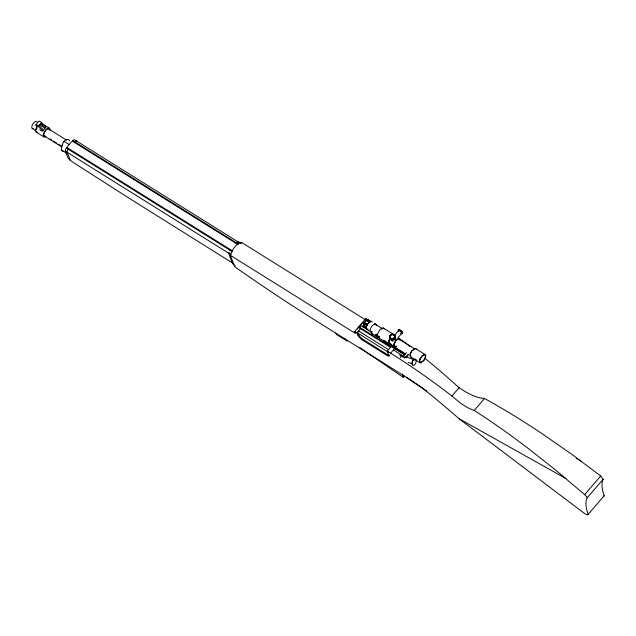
<?xml version="1.0" encoding="UTF-8"?>
<svg xmlns="http://www.w3.org/2000/svg" width="636" height="636" viewBox="0 0 636 636"><rect width="100%" height="100%" fill="white"/><g stroke="black" fill="none" stroke-linecap="round" stroke-linejoin="round"><path stroke-width="0.95" d="M228.555 252.699C234.62 257.652 228.348 251.419 228.626 253.168L65.381 151.209A2.544 1.153 -58 0 1 66.478 148.085L67.09 147.306A12.402 5.629 -58 0 1 72.258 141.287L72.846 140.675A2.639 1.2 -58 0 1 75.016 140.079M366.853 319.86L368.936 321.156L368.244 321.593L366.153 320.29L366.129 320.751L366.853 319.86L368.021 319.709L370.502 321.299L370.104 321.005L369.794 321.562M363.856 324.924L364.571 322.778L367.059 324.328M366.153 320.29L364.197 322.635L366.559 324.042L366.161 324.845L363.728 323.589L363.283 325.362L365.827 326.944L365.414 327.373L365.366 326.666M389.471 340.538L389.399 340.745A4.134 1.876 -58 0 0 389.264 341.596M410.554 353.703L410.49 353.918A4.134 1.876 -58 0 0 410.625 355.985M364.515 326.92L364.722 326.371M364.078 323.541L364.197 322.635M363.728 323.589L365.811 324.885L366.559 324.042M366.94 325.592L368.657 322.929L370.669 321.673M389.725 338.694L388.747 341.055A5.183 2.353 -58 0 0 390.091 344.076L390.886 343.83M389.876 338.75L388.97 340.952A4.834 2.194 -58 0 0 390.218 343.774M389.709 339.815L390.178 338.861M410.8 352.988L411.85 351.128M363.697 325.044L363.331 326.069L366.575 328.232L363.959 326.88L364.269 326.332M367.703 320.258L368.021 319.709M366.042 328.184L366.352 327.635M345.189 338.718L344.577 338.583M412.255 350.643L414.529 349.069M35.862 124.823L39.027 121.142A2.019 0.572 40.7 0 1 41.507 122.7L45.824 127.152L42.668 130.825L38.351 126.373A2.019 0.572 40.7 0 0 35.862 124.823L37.174 128.154M38.351 126.373L41.507 122.7M234.445 265.347A2.838 0.811 40.7 0 1 232.331 262.883L131 199.41L73.752 162.776A12.943 3.689 40.7 0 1 70.493 160.415L70.032 160.041A12.943 3.689 40.7 0 1 68.227 158.475L65.381 151.209M365.787 320.003L241.418 242.324A11.48 5.207 -58 0 0 230.28 255.282L355.484 333.487L354.737 331.579L365.875 318.628L368.045 319.98M390.52 347.391L359.117 327.779A2.123 0.604 40.7 0 0 359.237 327.055L360.564 325.513L371.774 332.517M359.117 327.779L360.445 326.236M391.267 346.469L387.276 351.104L389.001 355.5A3.069 0.875 40.7 0 1 387.276 355.588L362.13 339.878A6.209 1.773 40.7 0 1 357.647 334.838L356.899 332.93L360.556 328.677M362.377 326.57L363.347 325.433M357.647 334.838L358.243 334.146A6.209 1.773 40.7 0 0 362.727 339.187L387.88 354.888A3.069 0.875 40.7 0 0 389.59 355.381M362.13 339.878L362.727 339.187M384.088 341.977L383.754 342.367A4.945 2.242 -58 0 0 383.651 340.872L384.088 341.977L404.591 354.793A5.199 1.479 40.7 0 0 402.421 353.155L386.195 343.019A2.981 0.851 40.7 0 1 383.357 340.125M386.195 343.019L386.863 342.248L403.089 352.384A5.199 1.479 40.7 0 1 405.259 354.021L392.762 346.215M394.089 335.776L398.518 330.633M398.001 337.708L401.793 333.296M387.276 355.588L387.88 354.888M387.276 351.104L390.607 353.187L394.924 348.162L390.814 345.587M395.258 347.773L396.49 346.342M402.421 353.155L403.089 352.384M393.39 349.943L403.391 356.192L406.491 352.583M405.045 357.877L408.225 354.188M408.455 354.769L406.054 357.551L405.832 356.971M359.809 347.63L403.335 377.394L404.663 375.852M451.926 396.037L459.057 387.745C466.768 392.738 475.124 397.818 484.505 398.486L474.233 410.419C465.655 407.779 458.667 401.721 451.926 396.037A228.483 66.931 37.9 0 0 390.607 353.187M474.233 410.419A304.533 83.435 42.7 0 1 528.508 448.642L556.484 470.767L584.667 494.633L600.71 475.982L571.072 453.802L541.649 433.37A304.429 89.247 39.1 0 0 484.505 398.478M230.28 255.282L234.779 266.77A676.06 192.501 40.7 0 0 319.113 322.722L399.734 373.141L421.962 387.865L427.32 392.015A339.33 89.453 44.8 0 1 459.168 418.774L584.198 513.22A4.969 1.415 40.7 0 0 588.157 514.373A109.527 31.013 41.1 0 1 587.147 497.869L603.19 479.21A6.026 0.7 57.2 0 1 602.634 478.63L600.71 475.982M588.157 514.373L604.2 495.722A109.527 31.156 40.8 0 1 603.19 479.21M235.67 243.127L236.417 242.578M396.657 346.087L395.107 346.827A4.834 2.194 -58 0 1 393.859 344.004L396.228 339.815L398.613 338.328A4.834 2.194 -58 0 1 400.02 340.157M237.315 242.03L238.19 241.608C246.53 246.999 235.296 239.923 238.262 242.038L75.612 140.445M367.171 320.425L366.121 320.926A3.26 1.479 -58 0 0 365.04 322.062M368.228 329.146L367.521 329.369A4.627 2.099 -58 0 1 366.32 326.666L367.846 323.549L370.868 321.228A4.627 2.099 -58 0 1 372.163 322.19M372.235 331.65L371.527 331.873A4.627 2.099 -58 0 1 370.327 329.17L371.853 326.053L374.882 323.732A4.627 2.099 -58 0 1 376.234 325.481M381.608 329.074L382.212 328.884M379.66 336.818L378.865 337.064A5.183 2.353 -58 0 1 377.522 334.043L380.066 329.551L382.618 327.953A5.183 2.353 -58 0 1 384.065 329.035M405.832 356.82L413.957 359.674M408.225 362.401L412.732 363.991M584.667 494.633L586.869 496.923A6.622 3.411 28.1 0 1 587.147 497.869M459.168 418.774L565.873 478.542M576.645 458.532L580.946 461.013M383.285 328.017L394.511 335.029M415.435 348.496L424.975 354.459M398.414 338.153L401.745 340.228A228.396 63.369 42.9 0 1 409.95 346.461M374.525 323.772L381.95 328.407M398.891 338.988L414.275 348.6M366.718 320.385L368.8 321.689M72.846 140.675L237.856 243.739M72.432 141.168L238.174 244.685M42.556 123.972L49.409 128.249M363.895 325.481L366.384 327.039M48.869 129.076L66.478 140.071M39.146 124.394L45.037 128.067L40.72 123.615M390.663 344.315L392.261 345.308M410.681 356.891L420.221 362.854M371.281 331.865L371.949 333.558L383.961 341.063M66.104 152.926L61.652 150.152A8.769 3.983 -58 0 1 63.982 141.311L69.173 144.555M385.877 342.51L388.35 344.052M359.237 327.055L390.933 346.851M39.694 129.728L42.222 131.31M399.615 354.928L404.464 357.957M66.955 147.528L232.697 251.053M66.478 148.085L231.933 251.435M388.572 349.657L358.609 330.943A1.781 0.811 -58 0 0 357.845 333.129L358.823 335.625M49.95 138.934L51.611 139.968M53.265 141.001L56.572 143.068M58.226 144.102L60.714 145.652M32.245 128.44L35.99 130.778M44.353 136.001L61.954 146.996M36.196 132.065L43.812 136.827M357.845 333.129L388.636 352.36M354.737 331.579L356.899 332.93M406.301 376.973L426.796 390.989M363.959 326.88L363.331 326.069M39.138 125.451L43.455 129.911M365.875 318.628L366.376 319.892M335.864 333.137L336.675 334.568L346.533 340.721A1.725 0.493 40.7 0 0 347.542 340.896M228.443 252.945L232.331 262.883M70.262 160.224L67.17 152.322A2.544 1.153 -58 0 1 68.259 149.206M415.984 359.65L416.175 360.183M402.691 373.92L403.335 377.394M365.787 326.348L365.827 326.944M235.121 265.808A2.838 0.811 40.7 0 1 234.787 265.594M74.635 141.788A2.639 1.2 -58 0 1 76.797 141.192M62.4 145.7A4.134 1.876 -58 0 1 62.63 144.793M49.179 129.49A4.134 1.876 -58 0 0 46.444 129.816L45.752 130.531A4.134 1.876 -58 0 0 43.908 134.967L44.043 135.587A4.134 1.876 -58 0 0 45.402 136.112M398.438 331.197A2.608 0.747 40.7 0 1 399.209 330.41A2.608 0.747 40.7 0 1 402.031 332.994A2.608 0.747 40.7 0 1 400.775 333.336M398.613 331.102A2.123 0.604 40.7 0 1 399.408 330.72A2.123 0.604 40.7 0 1 401.562 332.604A2.123 0.604 40.7 0 1 401.149 333.32M398.78 330.322A2.123 0.604 40.7 0 1 401.07 331.428A2.123 0.604 40.7 0 1 401.721 333.105M398.971 330.585A2.608 0.747 40.7 0 1 399.583 329.726A2.608 0.747 40.7 0 1 402.397 332.111A2.608 0.747 40.7 0 1 401.785 332.97M399.146 330.489A2.123 0.604 40.7 0 1 400.489 330.434A2.123 0.604 40.7 0 1 402.326 332.676M604.2 495.722A4.969 1.415 40.7 0 1 603.365 496.207M425.723 358.974A228.396 63.369 42.9 0 1 459.057 387.745M357.36 329.035A11.48 5.207 -58 0 1 358.227 327.58L362.417 322.706A11.48 5.207 -58 0 1 363.53 321.864M363.991 324.702A1.852 0.843 -58 0 1 364.15 324.551M229.628 250.481A11.202 5.08 -58 0 1 230.2 249.495M37.071 121.929A4.134 1.876 -58 0 0 34.336 122.255L33.644 122.971A4.134 1.876 -58 0 0 31.8 127.399L31.935 128.027A4.134 1.876 -58 0 0 33.295 128.552M36.339 129.418A4.134 1.876 -58 0 1 36.57 128.52M37.5 132.201A5.12 2.321 -58 0 1 35.815 131.557L35.648 130.785A5.12 2.321 -58 0 1 37.142 126.357M49.902 130.515A5.12 2.321 -58 0 0 49.958 129.537L49.791 128.766A5.12 2.321 -58 0 0 46.404 129.164L45.546 130.054A5.12 2.321 -58 0 0 43.264 135.54L43.431 136.311A5.12 2.321 -58 0 0 45.943 136.573M399.511 339.799A4.134 1.876 -58 0 0 398.359 338.94L396.323 340.212L394.288 343.798A4.134 1.876 -58 0 0 395.361 346.215M394.805 335.673A4.834 2.194 -58 0 1 395.067 336.277A2.878 2.425 -21.4 0 1 391.108 339.115A2.878 2.425 -21.4 0 1 390.743 334.878A2.878 2.425 -21.4 0 1 395.139 336.293M393.716 335.275A4.834 2.194 -58 0 1 394.344 335.331M416.167 349.442A4.842 2.194 -58 0 0 414.807 348.441L411.643 350.865L410.053 354.125A4.842 2.194 -58 0 0 411.301 356.947M393.843 334.965A5.183 2.353 -58 0 1 395.354 336.929M367.163 328.884A4.134 1.876 -58 0 1 366.622 326.522M389.542 342.82A4.134 1.876 -58 0 1 389.312 342.295M360.564 325.513A2.123 0.604 40.7 0 1 360.747 325.918M371.949 333.558A4.945 2.242 -58 0 1 372.052 335.053M378.325 336.158A2.337 0.668 40.7 0 1 376.401 334.21M395.441 338.01A2.441 2.059 -21.4 0 1 395.536 339.091M395.338 339.632A2.441 2.059 -21.4 0 1 394.996 340.125M393.97 340.84A2.441 2.059 -21.4 0 1 390.798 339.33M394.741 337.183A2.441 2.059 -21.4 0 1 395.163 337.549M394.654 336.205A2.441 2.059 -21.4 0 1 391.227 338.598A2.441 2.059 -21.4 0 1 390.925 335.005A2.441 2.059 -21.4 0 1 394.654 336.205A2.441 2.059 -21.4 0 1 393.43 339.465A2.441 2.059 -21.4 0 1 390.258 337.955M394.535 335.967A2.441 2.059 -21.4 0 1 393.636 339.115A2.441 2.059 -21.4 0 1 390.297 338.265M390.138 337.39A2.6 2.194 -21.4 0 0 393.159 339.696A2.6 2.194 -21.4 0 0 394.749 336.086A2.441 2.059 -21.4 0 1 392.897 338.98A2.441 2.059 -21.4 0 1 390.027 337.374M394.733 336.213A2.441 2.059 -21.4 0 1 392.961 339.139A2.441 2.059 -21.4 0 1 390.091 337.533M394.662 335.872A2.6 2.194 -21.4 0 1 393.08 339.481A2.6 2.194 -21.4 0 1 390.059 337.183M394.535 335.697A2.536 2.139 -21.4 0 1 393.294 339.115A2.536 2.139 -21.4 0 1 389.995 337.549M390.035 336.977A2.536 2.139 -21.4 0 1 390.234 336.412M394.757 336.015A2.536 2.139 -21.4 0 1 392.921 339.06A2.536 2.139 -21.4 0 1 389.932 337.39M389.971 336.818A2.536 2.139 -21.4 0 1 390.178 336.253M392.881 334.782A2.536 2.139 -21.4 0 1 393.493 334.902M394.471 335.538A2.536 2.139 -21.4 0 0 394.034 335.156A2.441 2.059 -21.4 0 1 394.392 335.593M390.067 336.818A2.441 2.059 -21.4 0 1 390.258 336.277M386.863 342.248A2.989 0.851 40.7 0 1 385.655 341.341M385.098 340.817A2.989 0.851 40.7 0 1 384.844 340.546M403.391 356.192A1.749 0.501 40.7 0 1 404.989 357.758M412.446 363.879A2.258 1.169 -70.6 0 1 412.486 360.882A2.258 1.169 -70.6 0 1 414.465 360.024M400.434 357.575A2.258 1.169 -70.6 0 1 401.555 355.77M416.175 360.183A3.339 1.67 -66.5 0 1 415.133 364.023L414.632 364.643A3.434 1.717 -66.5 0 1 412.343 364.929L412.152 364.396A3.339 1.67 -66.5 0 1 413.185 360.556L413.694 359.936A3.434 1.717 -66.5 0 1 415.666 359.292M379.112 336.841A2.337 0.668 40.7 0 1 378.118 337.215A2.337 0.668 40.7 0 1 375.741 334.981A2.337 0.668 40.7 0 1 376.727 334.608M377.188 334.886A2.337 0.668 40.7 0 1 377.665 335.244M63.735 151.201A7.163 3.252 -58 0 1 61.652 150.152M63.982 141.311A8.793 3.991 -58 0 1 69.674 140.85M419.959 358.998L419.593 360.087A4.842 2.194 -58 0 0 420.841 362.91L424.005 360.485L425.603 357.225A4.842 2.194 -58 0 0 424.355 354.395L421.97 355.89L419.959 358.998M420.34 358.942L420.03 359.881A4.134 1.876 -58 0 0 421.096 362.289L423.807 360.222L425.166 357.432A4.134 1.876 -58 0 0 424.093 355.015L422.058 356.287L420.34 358.942M391.291 338.757A2.441 2.059 -21.4 0 0 394.718 336.365A2.441 2.059 -21.4 0 0 390.981 335.164A2.441 2.059 -21.4 0 0 391.291 338.757M391.045 338.956A2.878 2.425 -21.4 0 0 395.083 336.134A2.878 2.425 -21.4 0 0 390.687 334.719A2.878 2.425 -21.4 0 0 391.045 338.956"/></g></svg>
